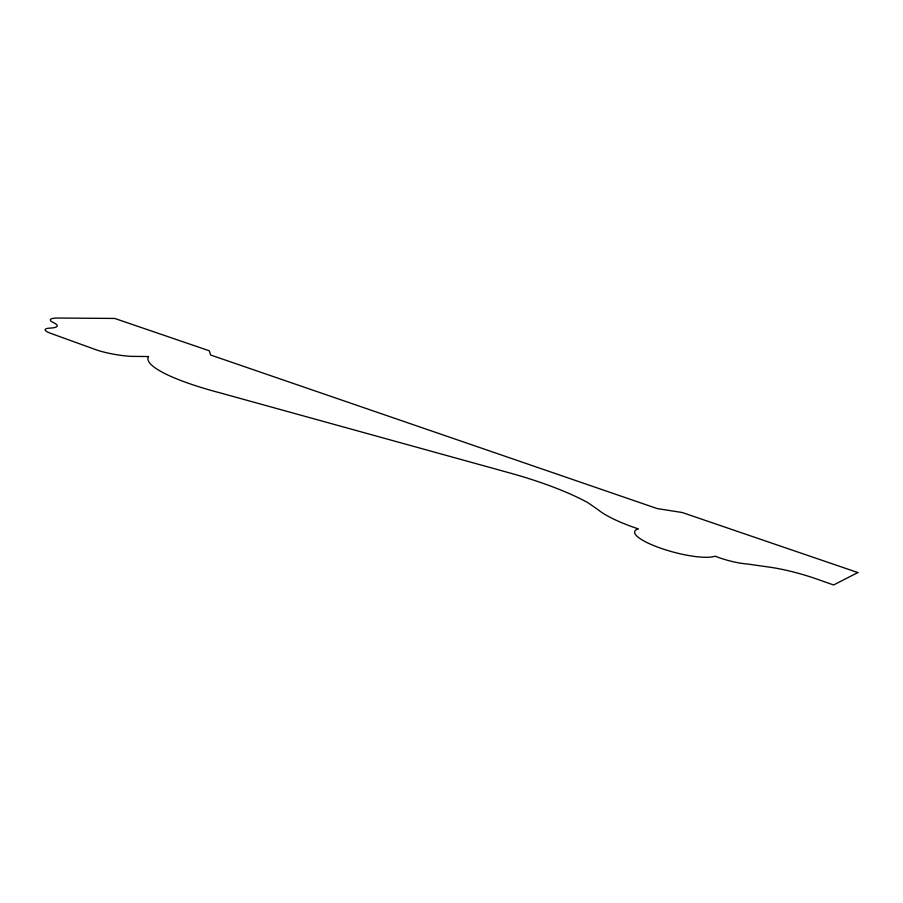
<?xml version="1.0" encoding="UTF-8"?>
<svg xmlns="http://www.w3.org/2000/svg" width="903" height="903" viewBox="0 0 903 903"><rect width="100%" height="100%" fill="white"/><g stroke="black" fill="none" stroke-linecap="round" stroke-linejoin="round"><path stroke-width="1.35" d="M857.85 572.558L833.627 584.963L820.522 580.381A65.569 15.182 16.2 0 0 766.286 566.7L747.605 564.036A30.262 6.818 15.4 0 1 715.153 556.18A43.096 9.877 14.9 0 1 660.07 547.986A43.096 9.877 14.9 0 1 638.331 528.91A71.822 15.611 14.6 0 1 598.373 509.913L587.751 502.587A141.534 33.569 13 0 0 508.976 472.732L219.271 392.647A116.995 21.932 10.9 0 1 148.543 356.527L131.466 356.38A29.573 5.395 9.8 0 1 93.856 348.964L50.466 333.252A22.101 3.894 9.5 0 1 49.484 328.139A31.063 5.328 9.3 0 0 54.203 322.981A26.018 4.413 9.7 0 1 57.724 318.037L114.704 318.443L209.338 350.804L210.591 355.003L657.271 508.592L682.284 512.532L857.85 572.558"/></g></svg>
